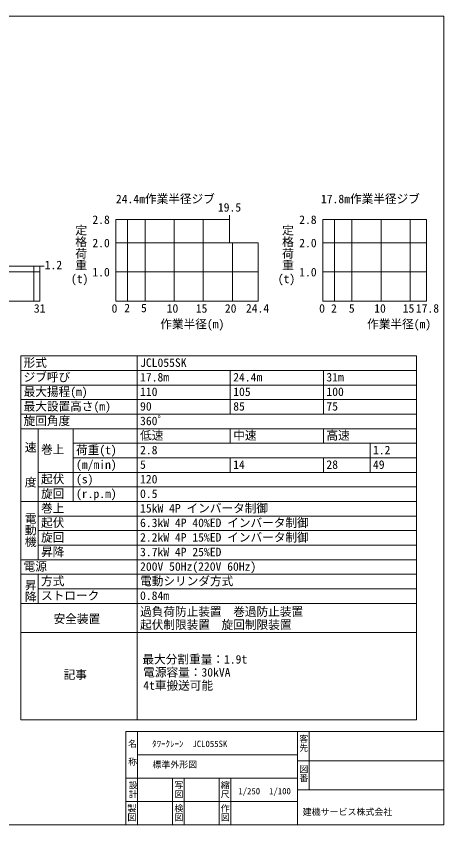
# Model space of a CAD drawing. Units: millimetres on the paper, enlarged 100 times. Extents: x -19862 to 20428, y -14084 to 14197.
# Drawn here: x 5739 to 20428, y -14084 to 13683 of the extents above; entities that cross this region are included whole.
import ezdxf
from ezdxf.enums import TextEntityAlignment as Align

# ---------------------------------------------------------------- set-up
doc = ezdxf.new("R2010")
doc.units = ezdxf.units.MM
doc.header["$LTSCALE"] = 100
for name, color, linetype, lineweight in [('0-0_0', 7, 'Continuous', 18), ('0-2_MAIN1023', 7, 'Continuous', 18), ('0-3_SABU0', 7, 'Continuous', 18)]:
    doc.layers.add(name, color=color, linetype=linetype, lineweight=lineweight)
doc.layers.add('0-1_MAIN0', color=7, linetype='Continuous')
doc.styles.add('@ＭＳ ゴシック', font='')
doc.styles.add('ＭＳ ゴシック', font='')
doc.styles.get('@ＭＳ ゴシック').set_extended_font_data('@MS Gothic')
doc.styles.get('ＭＳ ゴシック').set_extended_font_data('MS Gothic')

msp = doc.modelspace()

# ---------------------------------------------------------------- linework, layer by layer
at = {"layer": '0-0_0', "color": 3, "lineweight": 9}
for p, q in [((1073.5, 13683.3), (20427.9, 13683.3)), ((20427.9, 13683.3), (20427.9, -14084.3)), ((-19862.4, -14084.3), (20427.9, -14084.3))]:
    msp.add_line(p, q, dxfattribs=at)
at = {"layer": '0-0_0'}
for p, q in [((9507.1, -10884.3), (9507.1, -14084.3)), ((9507.1, -10884.3), (20427.9, -10884.3)), ((9907.1, -10884.3), (9907.1, -14084.3)), ((15407.1, -10884.3), (15407.1, -14084.3)), ((15807.1, -10884.3), (15807.1, -12876.8)), ((9919.3, -11684.3), (15400.8, -11684.3)), ((15410.9, -11884.3), (20427.9, -11884.3)), ((9507.1, -12484.3), (15386.8, -12484.3)), ((11107.1, -12491.1), (11107.1, -14084.3)), ((11507.1, -12491.1), (11507.1, -14084.3)), ((12707.1, -12491.1), (12707.1, -14084.3)), ((13107.1, -12491.1), (13107.1, -14084.3)), ((15407.1, -12884.3), (20427.9, -12884.3)), ((9507.1, -13284.3), (15386.8, -13284.3))]:
    msp.add_line(p, q, dxfattribs=at)
at = {"layer": '0-2_MAIN1023', "color": 3}
for p, q in [((5894.1, 2017.7), (5894.1, -10482.3)), ((5894.1, 2017.7), (19494.1, 2017.7)), ((9894.1, 2017.7), (9894.1, -10482.3)), ((19494.1, 2017.7), (19494.1, -10482.3)), ((5894.1, 1517.7), (19494.1, 1517.7)), ((13094.1, 1517.7), (13094.1, 1017.7)), ((16294.1, 1517.7), (16294.1, 1017.7)), ((5894.1, 1017.7), (19494.1, 1017.7)), ((13094.1, 1017.7), (13094.1, 17.7)), ((16294.1, 1017.7), (16294.1, 17.7)), ((5894.1, 517.7), (19494.1, 517.7)), ((5894.1, 17.7), (19494.1, 17.7)), ((5894.1, -482.3), (19494.1, -482.3)), ((6494.1, -482.3), (6494.1, -4982.3)), ((7694.1, -2982.3), (7694.1, -482.3)), ((13094.1, -982.3), (13094.1, -482.3)), ((13094.1, -482.3), (13094.1, -982.3)), ((16294.1, -982.3), (16294.1, -482.3)), ((16294.1, -482.3), (16294.1, -982.3)), ((7694.1, -982.3), (19494.1, -982.3)), ((17894.1, -982.3), (17894.1, -1982.3)), ((7694.1, -1482.3), (19494.1, -1482.3)), ((13094.1, -1982.3), (13094.1, -1482.3)), ((16294.1, -1982.3), (16294.1, -1482.3)), ((6494.1, -1982.3), (19494.1, -1982.3)), ((6494.1, -2482.3), (19494.1, -2482.3)), ((5894.1, -2982.3), (19494.1, -2982.3)), ((6494.1, -3482.3), (19494.1, -3482.3)), ((6494.1, -3982.3), (19494.1, -3982.3)), ((6494.1, -4482.3), (19494.1, -4482.3)), ((5894.1, -4982.3), (19494.1, -4982.3)), ((5894.1, -5482.3), (19494.1, -5482.3)), ((6494.1, -5482.3), (6494.1, -6482.3)), ((6494.1, -5982.3), (19494.1, -5982.3)), ((5894.1, -6482.3), (19494.1, -6482.3)), ((5894.1, -7482.3), (19494.1, -7482.3)), ((5894.1, -10482.3), (19494.1, -10482.3))]:
    msp.add_line(p, q, dxfattribs=at)
at = {"layer": '0-3_SABU0'}
for p, q in [((9165.5, 3900.8), (9165.5, 6700.8)), ((9165.5, 6700.8), (9565.5, 6700.8)), ((9565.5, 3900.8), (9565.5, 6700.8)), ((13065.5, 6700.8), (9565.5, 6700.8)), ((10165.5, 3900.8), (10165.5, 6700.8)), ((11165.5, 3900.8), (11165.5, 6700.8)), ((12165.5, 3900.8), (12165.5, 6700.8)), ((13065.5, 6850.8), (13065.5, 6700.8)), ((13065.5, 6700.8), (13065.5, 5900.8)), ((16269.9, 3900.8), (16269.9, 6700.8)), ((16269.9, 6700.8), (16669.9, 6700.8)), ((16669.9, 3900.8), (16669.9, 6700.8)), ((19829.9, 6700.8), (16669.9, 6700.8)), ((17269.9, 3900.8), (17269.9, 6700.8)), ((18269.9, 3900.8), (18269.9, 6700.8)), ((19269.9, 3900.8), (19269.9, 6700.8)), ((19829.9, 3900.8), (19829.9, 6700.8)), ((9165.5, 5900.8), (13065.5, 5900.8)), ((13065.5, 5900.8), (14045.5, 5900.8)), ((13165.5, 3900.8), (13165.5, 5900.8)), ((14045.5, 3900.8), (14045.5, 5900.8)), ((16269.9, 5900.8), (19829.9, 5900.8)), ((4746, 5100.8), (6546, 5100.8)), ((6346, 3900.8), (6346, 5100.8)), ((6546, 3900.8), (6546, 5100.8)), ((6696, 5100.8), (6546, 5100.8)), ((346, 4900.8), (6546, 4900.8)), ((9165.5, 4900.8), (14045.5, 4900.8)), ((16269.9, 4900.8), (19829.9, 4900.8)), ((346, 3900.8), (6546, 3900.8)), ((9165.5, 3900.8), (14045.5, 3900.8)), ((16269.9, 3900.8), (19829.9, 3900.8))]:
    msp.add_line(p, q, dxfattribs=at)

# ---------------------------------------------------------------- texts
at = {"layer": '0-0_0', "style": '@ＭＳ ゴシック'}
for s, p in [('客先', (15435, -10972.5)), ('名\u3000称', (9553.4, -11141.2)), ('図番', (15435, -12009)), ('設計', (9577.5, -12563.4)), ('写図', (11144.3, -12563.4)), ('縮尺', (12735.3, -12563.4)), ('製図', (9529.3, -13358.9)), ('検図', (11144.3, -13358.9)), ('作図', (12735.3, -13358.9))]:
    msp.add_text(s, height=219.9, rotation=270, dxfattribs=at).set_placement(p, align=Align.BOTTOM_LEFT)
at = {"layer": '0-0_0', "style": 'ＭＳ ゴシック'}
msp.add_text('建機サービス株式会社', height=219.9, dxfattribs=at).set_placement((15579.7, -13816.9), align=Align.BOTTOM_LEFT)
at = {"layer": '0-1_MAIN0', "style": 'ＭＳ ゴシック'}
for s, p in [('ﾀﾜｰｸﾚｰﾝ\u3000JCL055SK', (10408, -11479.8)), ('標準外形図', (10418.6, -12191.3)), ('1/250\u30001/100', (13369.8, -13105.2))]:
    msp.add_text(s, height=219.9, dxfattribs=at).set_placement(p, align=Align.BOTTOM_LEFT)
at = {"layer": '0-2_MAIN1023', "style": 'ＭＳ ゴシック'}
for s, p in [('形式', (5994.1, 1551.4)), ('JCL055SK', (9994.1, 1551.4)), ('ジブ呼び', (5994.1, 1051.4)), ('17.8m', (9994.1, 1051.4)), ('24.4m', (13194.1, 1051.4)), ('31m', (16394.1, 1051.4)), ('最大揚程(m)', (5994.1, 551.4)), ('110', (9994.1, 551.4)), ('105', (13194.1, 551.4)), ('100', (16394.1, 551.4)), ('最大設置高さ(m)', (5994.1, 51.4)), ('90', (9994.1, 51.4)), ('85', (13194.1, 51.4)), ('75', (16394.1, 51.4)), ('旋回角度', (5994.1, -448.6)), ('360゜', (9994.1, -448.6)), ('低速', (9994.1, -948.6)), ('中速', (13194.1, -948.6)), ('高速', (16394.1, -948.6)), ('巻上', (6594.1, -1430.1)), ('荷重(t)', (7794.1, -1448.6)), ('2.8', (9994.1, -1448.6)), ('1.2', (17994.1, -1448.6)), ('(m/min)', (7794.1, -1948.6)), ('5', (9994.1, -1948.6)), ('14', (13194.1, -1948.6)), ('28', (16394.1, -1948.6)), ('49', (17994.1, -1948.6)), ('起伏', (6594.1, -2448.6)), ('(s)', (7794.1, -2448.6)), ('120', (9994.1, -2448.6)), ('旋回', (6594.1, -2948.6)), ('(r.p.m)', (7794.1, -2948.6)), ('0.5', (9994.1, -2948.6)), ('巻上', (6594.1, -3448.7)), ('15kW 4P インバータ制御', (9994.1, -3448.7)), ('起伏', (6594.1, -3948.7)), ('6.3kW 4P 40%ED インバータ制御', (9994.1, -3948.7)), ('旋回', (6594.1, -4448.7)), ('2.2kW 4P 15%ED インバータ制御', (9994.1, -4448.7)), ('昇降', (6594.1, -4948.7)), ('3.7kW 4P 25%ED', (9994.1, -4948.7)), ('電源', (5994.1, -5448.7)), ('200V 50Hz(220V 60Hz)', (9994.1, -5448.7)), ('方式', (6594.1, -5948.7)), ('電動シリンダ方式', (9994.1, -5948.7)), ('ストローク', (6594.1, -6448.7)), ('0.84m', (9994.1, -6448.7)), ('過負荷防止装置\u3000巻過防止装置\u3000', (9994.1, -6999.6)), ('安全装置', (7023.8, -7246.4)), ('起伏制限装置\u3000旋回制限装置', (9994.1, -7448.7)), ('最大分割重量：1.9t', (10075.8, -8635.3)), ('記事', (7370.6, -9164.1)), ('電源容量：30kVA', (10102.5, -9081.9)), ('4t車搬送可能', (10102.5, -9535.2))]:
    msp.add_text(s, height=293.3, dxfattribs=at).set_placement(p, align=Align.BOTTOM_LEFT)
at = {"layer": '0-2_MAIN1023', "style": '@ＭＳ ゴシック'}
for s, p in [('速\u3000\u3000度', (5994.1, -915.7)), ('電動機', (5994.1, -3359.8)), ('昇降', (5994.1, -5648.7))]:
    msp.add_text(s, height=293.3, rotation=270, dxfattribs=at).set_placement(p, align=Align.BOTTOM_LEFT)
at = {"layer": '0-3_SABU0', "style": 'ＭＳ ゴシック'}
for s, p in [('24.4m作業半径ジブ', (9164.5, 7173.4)), ('17.8m作業半径ジブ', (16206.9, 7173.4)), ('19.5', (12667.5, 6884.5)), ('2.8', (8355.8, 6459.5)), ('2.8', (15460.2, 6459.5)), ('2.0', (8355.8, 5659.5)), ('2.0', (15460.2, 5659.5)), ('1.2', (6719, 4905.9)), ('1.0', (8355.8, 4659.5)), ('1.0', (15460.2, 4659.5)), ('(t)', (7619.3, 4428.8)), ('(t)', (14723.8, 4428.8)), ('31', (6346.4, 3413.7)), ('0', (9014.9, 3413.7)), ('2', (9450.3, 3428.4)), ('5', (10026, 3428.4)), ('10', (10907.4, 3413.7)), ('15', (11907.4, 3413.7)), ('20', (12907.4, 3413.7)), ('24.4', (13631, 3419.1)), ('0', (16144.5, 3413.7)), ('2', (16553.5, 3413.7)), ('5', (17166.3, 3413.7)), ('10', (18037, 3413.7)), ('15', (19016.1, 3413.7)), ('17.8', (19466, 3416.2)), ('作業半径(m)', (10689, 2875.9)), ('作業半径(m)', (17793.5, 2875.9))]:
    msp.add_text(s, height=293.3, dxfattribs=at).set_placement(p, align=Align.BOTTOM_LEFT)
at = {"layer": '0-3_SABU0', "style": '@ＭＳ ゴシック'}
for p in [(7727.7, 6540.1), (14832.2, 6540.1)]:
    msp.add_text('定格荷重', height=293.3, rotation=270, dxfattribs=at).set_placement(p, align=Align.BOTTOM_LEFT)

doc.saveas('drawing.dxf')
